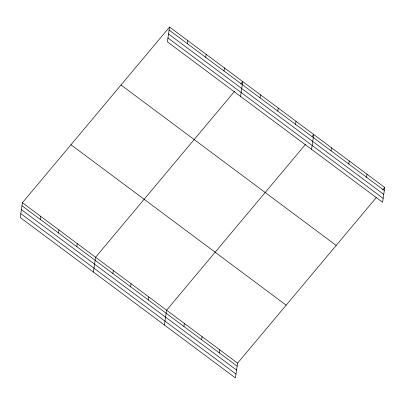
<?xml version="1.0" encoding="UTF-8"?>
<svg xmlns="http://www.w3.org/2000/svg" width="405" height="405" viewBox="0 0 405 405"><rect width="100%" height="100%" fill="white"/><g stroke="black" fill="none" stroke-linecap="round" stroke-linejoin="round"><path stroke-width="0.61" d="M169.558 27.039L167.397 41.862L382.588 202.282L384.75 187.459L169.558 27.039L22.412 202.718L20.25 217.541L235.442 377.961L237.603 363.138L376.25 197.605M40.262 219.394L40.703 216.351M58.553 233.032L58.993 229.989M76.844 246.665L77.284 243.623M93.413 272.084L95.575 257.261L234.632 91.241M112.889 273.537L113.329 270.494M130.638 286.77L131.083 283.728M148.392 300.009L148.838 296.966M187.409 43.715L187.849 40.672M164.43 325.023L166.592 310.2L305.643 144.185M205.7 57.353L206.14 54.31M183.9 326.476L184.346 323.433M223.99 70.986L224.431 67.944M201.655 339.709L202.095 336.671M240.56 96.405L242.722 81.582L240.702 83.997M219.409 352.947L219.849 349.905M260.035 97.858L260.476 94.816M277.784 111.091L278.23 108.049M295.539 124.325L295.984 121.287M311.577 149.344L313.738 134.521L312.118 136.455M331.047 150.797L331.492 147.754M348.801 164.03L349.242 160.987M366.555 177.269L366.996 174.226M382.725 189.874L384.75 187.459M169.113 30.081L384.304 190.502M168.546 33.969L383.738 194.39M167.964 37.974L383.155 198.394M120.999 85.009L336.19 245.435M70.971 144.742L286.163 305.162M22.412 202.718L237.603 363.138M21.966 205.76L237.158 366.181M21.399 209.648L236.591 370.069M20.817 213.653L236.009 374.073"/></g></svg>
